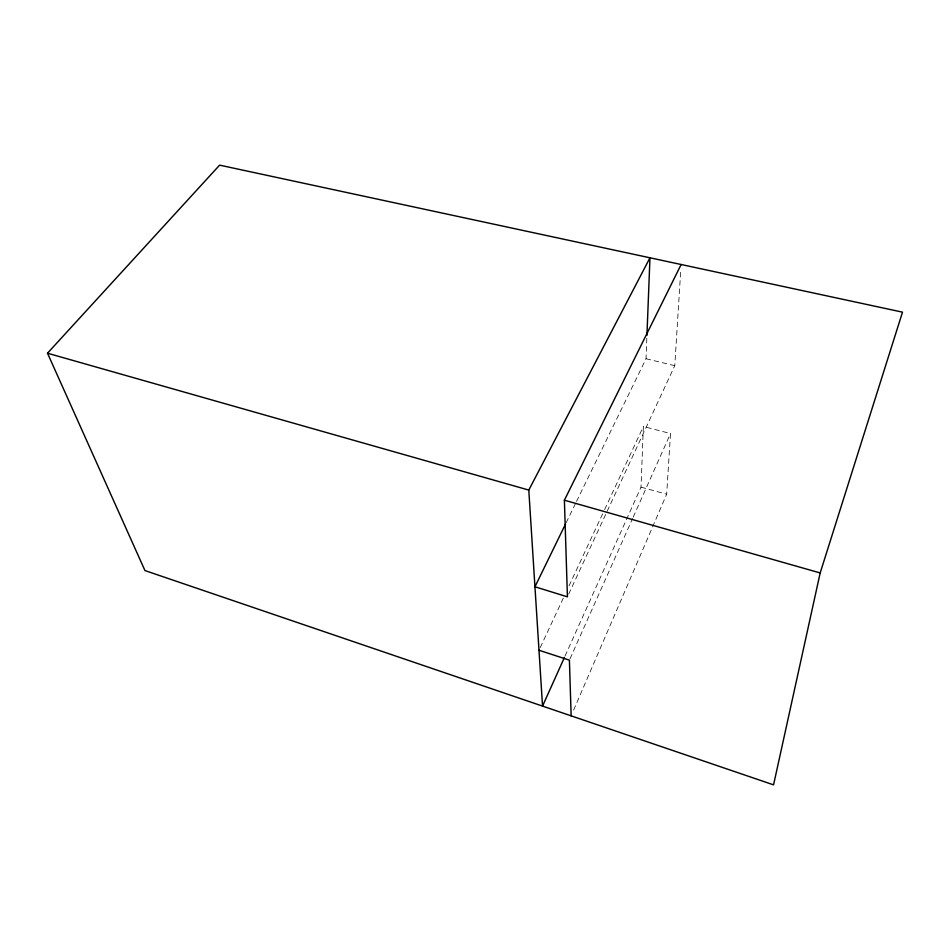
<?xml version="1.0" encoding="UTF-8"?>
<svg xmlns="http://www.w3.org/2000/svg" width="950" height="950" viewBox="0 0 950 950"><rect width="100%" height="100%" fill="white"/><g stroke="black" fill="none" stroke-linecap="round" stroke-linejoin="round"><path stroke-width="0.71" stroke-dasharray="4.75 3.56" d="M565.036 656.094L641.012 487.148L643.376 426.503L670.498 433.544L666.686 494.214L572.327 713.129M576.519 501.434L646.024 358.744L646.831 338.259M568.67 594.142L674.773 365.691L680.853 268.897M570.012 658.825L632.593 518.522M633.187 517.18L670.498 433.544M540.241 647.568L563.991 596.659M569.003 585.936L603.998 510.91M604.628 509.568L643.376 426.503M566.129 522.773L575.878 502.764M646.024 358.744L674.773 365.691M641.012 487.148L666.686 494.214"/><path stroke-width="1.43" d="M646.938 335.338L649.966 257.794L528.794 490.081L542.545 706.099L564.431 657.447M820.182 572.945L773.561 784.854L144.958 570.57L47.5 353.21L219.604 165.146L902.5 312.158L820.182 572.945L564.395 500.199L681.138 264.504M565.487 524.103L534.957 586.779L567.423 596.837L564.395 500.199M47.5 353.21L528.794 490.081M538.994 650.251L569.406 660.167L571.152 715.861"/></g></svg>
